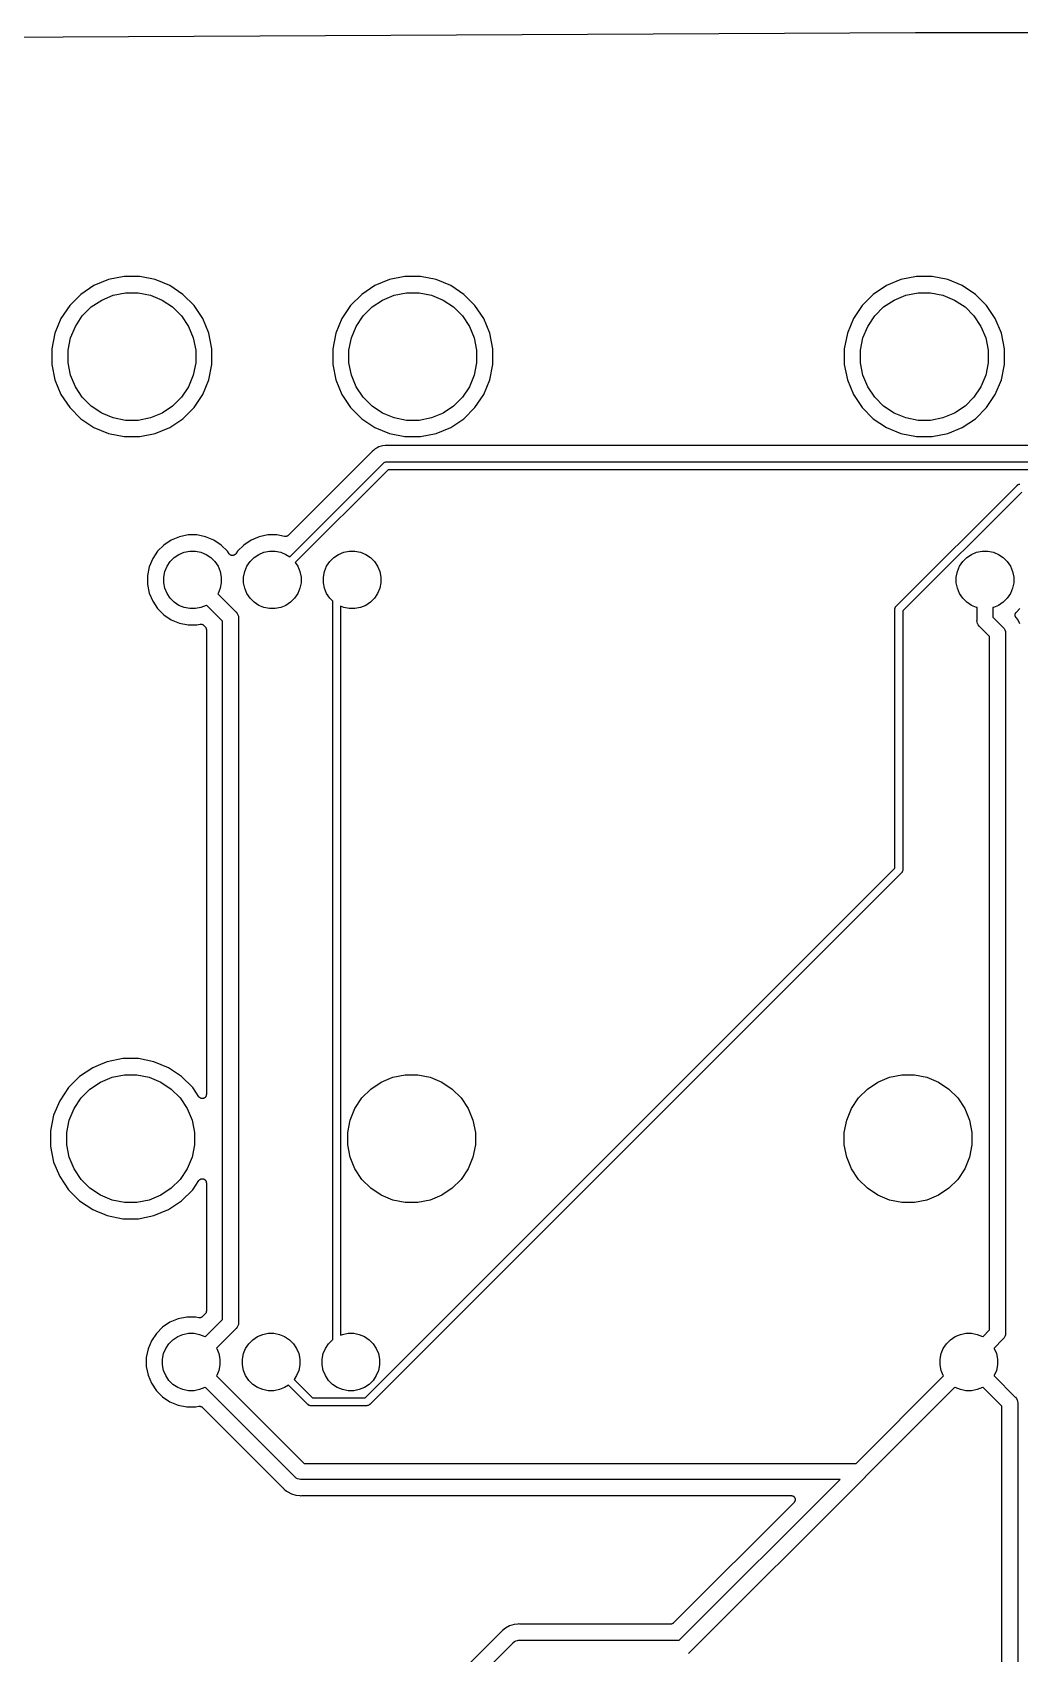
# Model space of a CAD drawing. Extents: x 77 to 229, y -160 to -63.
# Drawn here: x 103 to 133.9, y -113.7 to -62.9 of the extents above; entities that cross this region are included whole.
import ezdxf

# ---------------------------------------------------------------- set-up
doc = ezdxf.new("R2010")
doc.units = 0
doc.layers.add('BLACK', color=7, linetype='CONTINUOUS')

msp = doc.modelspace()

# ---------------------------------------------------------------- linework, layer by layer
at = {"layer": 'BLACK', "linetype": 'CONTINUOUS'}
for p, q in [((77.2154, -63.1184), (130.678, -62.8515)), ((130.678, -62.8515), (130.678, -62.8515)), ((130.678, -62.8515), (130.678, -62.8515)), ((130.678, -62.8515), (200.492, -62.8515)), ((105.398, -70.5984), (104.942, -70.7874)), ((105.883, -70.502), (105.398, -70.5984)), ((106.377, -70.502), (105.883, -70.502)), ((106.862, -70.5984), (106.377, -70.502)), ((107.318, -70.7874), (106.862, -70.5984)), ((114.198, -70.5984), (113.742, -70.7874)), ((114.683, -70.502), (114.198, -70.5984)), ((115.177, -70.502), (114.683, -70.502)), ((115.662, -70.5984), (115.177, -70.502)), ((116.118, -70.7874), (115.662, -70.5984)), ((130.226, -70.5984), (129.77, -70.7874)), ((130.711, -70.502), (130.226, -70.5984)), ((131.205, -70.502), (130.711, -70.502)), ((131.69, -70.5984), (131.205, -70.502)), ((132.146, -70.7874), (131.69, -70.5984)), ((104.531, -71.0619), (104.182, -71.4112)), ((104.942, -70.7874), (104.531, -71.0619)), ((105.183, -71.2376), (105.547, -71.0869)), ((105.547, -71.0869), (105.933, -71.01)), ((105.933, -71.01), (106.327, -71.01)), ((106.327, -71.01), (106.713, -71.0869)), ((106.713, -71.0869), (107.077, -71.2376)), ((107.729, -71.0619), (107.318, -70.7874)), ((108.078, -71.4112), (107.729, -71.0619)), ((113.331, -71.0619), (112.982, -71.4112)), ((113.742, -70.7874), (113.331, -71.0619)), ((113.983, -71.2376), (114.347, -71.0869)), ((114.347, -71.0869), (114.733, -71.01)), ((114.733, -71.01), (115.127, -71.01)), ((115.127, -71.01), (115.513, -71.0869)), ((115.513, -71.0869), (115.877, -71.2376)), ((116.529, -71.0619), (116.118, -70.7874)), ((116.878, -71.4112), (116.529, -71.0619)), ((129.359, -71.0619), (129.01, -71.4112)), ((129.77, -70.7874), (129.359, -71.0619)), ((130.011, -71.2376), (130.375, -71.0869)), ((130.375, -71.0869), (130.761, -71.01)), ((130.761, -71.01), (131.155, -71.01)), ((131.155, -71.01), (131.541, -71.0869)), ((131.541, -71.0869), (131.905, -71.2376)), ((132.557, -71.0619), (132.146, -70.7874)), ((132.906, -71.4112), (132.557, -71.0619)), ((104.182, -71.4112), (103.907, -71.822)), ((104.576, -71.7351), (104.855, -71.4565)), ((104.855, -71.4565), (105.183, -71.2376)), ((107.077, -71.2376), (107.405, -71.4565)), ((107.405, -71.4565), (107.684, -71.7351)), ((108.353, -71.822), (108.078, -71.4112)), ((112.982, -71.4112), (112.707, -71.822)), ((113.376, -71.7351), (113.655, -71.4565)), ((113.655, -71.4565), (113.983, -71.2376)), ((115.877, -71.2376), (116.205, -71.4565)), ((116.205, -71.4565), (116.484, -71.7351)), ((117.153, -71.822), (116.878, -71.4112)), ((129.01, -71.4112), (128.735, -71.822)), ((129.404, -71.7351), (129.683, -71.4565)), ((129.683, -71.4565), (130.011, -71.2376)), ((131.905, -71.2376), (132.233, -71.4565)), ((132.233, -71.4565), (132.512, -71.7351)), ((133.181, -71.822), (132.906, -71.4112)), ((103.907, -71.822), (103.718, -72.2784)), ((104.207, -72.4266), (104.358, -72.0626)), ((104.358, -72.0626), (104.576, -71.7351)), ((107.684, -71.7351), (107.902, -72.0626)), ((107.902, -72.0626), (108.053, -72.4266)), ((108.542, -72.2784), (108.353, -71.822)), ((112.707, -71.822), (112.518, -72.2784)), ((113.007, -72.4266), (113.158, -72.0626)), ((113.158, -72.0626), (113.376, -71.7351)), ((116.484, -71.7351), (116.702, -72.0626)), ((116.702, -72.0626), (116.853, -72.4266)), ((117.342, -72.2784), (117.153, -71.822)), ((128.735, -71.822), (128.546, -72.2784)), ((129.035, -72.4266), (129.186, -72.0626)), ((129.186, -72.0626), (129.404, -71.7351)), ((132.512, -71.7351), (132.73, -72.0626)), ((132.73, -72.0626), (132.881, -72.4266)), ((133.37, -72.2784), (133.181, -71.822)), ((103.718, -72.2784), (103.622, -72.763)), ((104.13, -72.813), (104.207, -72.4266)), ((108.053, -72.4266), (108.13, -72.813)), ((108.638, -72.763), (108.542, -72.2784)), ((112.518, -72.2784), (112.422, -72.763)), ((112.93, -72.813), (113.007, -72.4266)), ((116.853, -72.4266), (116.93, -72.813)), ((117.438, -72.763), (117.342, -72.2784)), ((128.546, -72.2784), (128.45, -72.763)), ((128.958, -72.813), (129.035, -72.4266)), ((132.881, -72.4266), (132.958, -72.813)), ((133.466, -72.763), (133.37, -72.2784)), ((103.622, -72.763), (103.622, -73.257)), ((104.13, -73.207), (104.13, -72.813)), ((108.13, -72.813), (108.13, -73.207)), ((108.638, -73.257), (108.638, -72.763)), ((112.422, -72.763), (112.422, -73.257)), ((112.93, -73.207), (112.93, -72.813)), ((116.93, -72.813), (116.93, -73.207)), ((117.438, -73.257), (117.438, -72.763)), ((128.45, -72.763), (128.45, -73.257)), ((128.958, -73.207), (128.958, -72.813)), ((132.958, -72.813), (132.958, -73.207)), ((133.466, -73.257), (133.466, -72.763)), ((103.622, -73.257), (103.718, -73.7416)), ((104.207, -73.5934), (104.13, -73.207)), ((104.358, -73.9574), (104.207, -73.5934)), ((108.053, -73.5934), (107.902, -73.9574)), ((108.13, -73.207), (108.053, -73.5934)), ((108.542, -73.7416), (108.638, -73.257)), ((112.422, -73.257), (112.518, -73.7416)), ((113.007, -73.5934), (112.93, -73.207)), ((113.158, -73.9574), (113.007, -73.5934)), ((116.853, -73.5934), (116.702, -73.9574)), ((116.93, -73.207), (116.853, -73.5934)), ((117.342, -73.7416), (117.438, -73.257)), ((128.45, -73.257), (128.546, -73.7416)), ((129.035, -73.5934), (128.958, -73.207)), ((129.186, -73.9574), (129.035, -73.5934)), ((132.881, -73.5934), (132.73, -73.9574)), ((132.958, -73.207), (132.881, -73.5934)), ((133.37, -73.7416), (133.466, -73.257)), ((103.718, -73.7416), (103.907, -74.198)), ((104.576, -74.2849), (104.358, -73.9574)), ((107.902, -73.9574), (107.684, -74.2849)), ((108.353, -74.198), (108.542, -73.7416)), ((112.518, -73.7416), (112.707, -74.198)), ((113.376, -74.2849), (113.158, -73.9574)), ((116.702, -73.9574), (116.484, -74.2849)), ((117.153, -74.198), (117.342, -73.7416)), ((128.546, -73.7416), (128.735, -74.198)), ((129.404, -74.2849), (129.186, -73.9574)), ((132.73, -73.9574), (132.512, -74.2849)), ((133.181, -74.198), (133.37, -73.7416)), ((103.907, -74.198), (104.182, -74.6088)), ((104.182, -74.6088), (104.531, -74.9581)), ((104.855, -74.5635), (104.576, -74.2849)), ((105.183, -74.7824), (104.855, -74.5635)), ((107.405, -74.5635), (107.077, -74.7824)), ((107.684, -74.2849), (107.405, -74.5635)), ((107.729, -74.9581), (108.078, -74.6088)), ((108.078, -74.6088), (108.353, -74.198)), ((112.707, -74.198), (112.982, -74.6088)), ((112.982, -74.6088), (113.331, -74.9581)), ((113.655, -74.5635), (113.376, -74.2849)), ((113.983, -74.7824), (113.655, -74.5635)), ((116.205, -74.5635), (115.877, -74.7824)), ((116.484, -74.2849), (116.205, -74.5635)), ((116.529, -74.9581), (116.878, -74.6088)), ((116.878, -74.6088), (117.153, -74.198)), ((128.735, -74.198), (129.01, -74.6088)), ((129.01, -74.6088), (129.359, -74.9581)), ((129.683, -74.5635), (129.404, -74.2849)), ((130.011, -74.7824), (129.683, -74.5635)), ((132.233, -74.5635), (131.905, -74.7824)), ((132.512, -74.2849), (132.233, -74.5635)), ((132.557, -74.9581), (132.906, -74.6088)), ((132.906, -74.6088), (133.181, -74.198)), ((104.531, -74.9581), (104.942, -75.2326)), ((105.547, -74.9331), (105.183, -74.7824)), ((105.933, -75.01), (105.547, -74.9331)), ((106.327, -75.01), (105.933, -75.01)), ((106.713, -74.9331), (106.327, -75.01)), ((107.077, -74.7824), (106.713, -74.9331)), ((107.318, -75.2326), (107.729, -74.9581)), ((113.331, -74.9581), (113.742, -75.2326)), ((114.347, -74.9331), (113.983, -74.7824)), ((114.733, -75.01), (114.347, -74.9331)), ((115.127, -75.01), (114.733, -75.01)), ((115.513, -74.9331), (115.127, -75.01)), ((115.877, -74.7824), (115.513, -74.9331)), ((116.118, -75.2326), (116.529, -74.9581)), ((129.359, -74.9581), (129.77, -75.2326)), ((130.375, -74.9331), (130.011, -74.7824)), ((130.761, -75.01), (130.375, -74.9331)), ((131.155, -75.01), (130.761, -75.01)), ((131.541, -74.9331), (131.155, -75.01)), ((131.905, -74.7824), (131.541, -74.9331)), ((132.146, -75.2326), (132.557, -74.9581)), ((104.942, -75.2326), (105.398, -75.4216)), ((105.398, -75.4216), (105.883, -75.518)), ((105.883, -75.518), (106.377, -75.518)), ((106.377, -75.518), (106.862, -75.4216)), ((106.862, -75.4216), (107.318, -75.2326)), ((113.742, -75.2326), (114.198, -75.4216)), ((114.198, -75.4216), (114.683, -75.518)), ((114.683, -75.518), (115.177, -75.518)), ((115.177, -75.518), (115.662, -75.4216)), ((115.662, -75.4216), (116.118, -75.2326)), ((129.77, -75.2326), (130.226, -75.4216)), ((130.226, -75.4216), (130.711, -75.518)), ((130.711, -75.518), (131.205, -75.518)), ((131.205, -75.518), (131.69, -75.4216)), ((131.69, -75.4216), (132.146, -75.2326)), ((113.634, -76.0105), (111.029, -78.6161)), ((113.637, -76.0064), (113.634, -76.0105)), ((113.641, -76.0026), (113.637, -76.0064)), ((113.642, -76.0013), (113.641, -76.0026)), ((113.658, -75.9819), (113.642, -76.0013)), ((113.709, -75.9405), (113.658, -75.9819)), ((113.755, -75.9028), (113.709, -75.9405)), ((113.709, -75.9405), (113.709, -75.9405)), ((113.815, -75.8706), (113.755, -75.9028)), ((113.865, -75.8441), (113.815, -75.8706)), ((113.815, -75.8706), (113.815, -75.8706)), ((113.937, -75.8221), (113.865, -75.8441)), ((113.984, -75.8079), (113.937, -75.822)), ((113.937, -75.822), (113.937, -75.8221)), ((114.066, -75.7998), (113.984, -75.8079)), ((114.108, -75.7956), (114.066, -75.7998)), ((114.066, -75.7998), (114.066, -75.7998)), ((114.133, -75.7981), (114.108, -75.7956)), ((114.138, -75.7981), (114.133, -75.7981)), ((114.144, -75.7987), (114.138, -75.7981)), ((114.145, -75.7987), (114.144, -75.7987)), ((145.992, -75.7987), (114.145, -75.7987)), ((111.073, -79.2903), (114.015, -76.3476)), ((114.16, -76.5567), (111.25, -79.4671)), ((114.015, -76.3476), (114.019, -76.3429)), ((114.019, -76.3429), (114.024, -76.339)), ((114.024, -76.339), (114.038, -76.3273)), ((114.024, -76.339), (114.024, -76.339)), ((114.038, -76.3273), (114.05, -76.321)), ((114.038, -76.3273), (114.038, -76.3273)), ((114.038, -76.3273), (114.038, -76.3273)), ((114.05, -76.321), (114.06, -76.3157)), ((114.06, -76.3157), (114.083, -76.3085)), ((114.06, -76.3157), (114.06, -76.3157)), ((114.06, -76.3157), (114.06, -76.3157)), ((114.083, -76.3085), (114.102, -76.3067)), ((114.102, -76.3067), (114.108, -76.3061)), ((114.102, -76.3067), (114.102, -76.3067)), ((114.108, -76.3061), (114.114, -76.3067)), ((114.114, -76.3067), (146.255, -76.3067)), ((146.239, -76.5567), (114.16, -76.5567)), ((130.074, -80.8375), (133.864, -77.0465)), ((133.864, -77.0465), (133.868, -77.0417)), ((133.868, -77.0417), (133.878, -77.0336)), ((133.878, -77.0336), (133.887, -77.0261)), ((133.887, -77.0261), (133.899, -77.0196)), ((133.887, -77.0261), (133.887, -77.0261)), ((133.887, -77.0261), (133.887, -77.0261)), ((133.899, -77.0196), (133.909, -77.0145)), ((133.909, -77.0145), (133.926, -77.0093)), ((133.909, -77.0145), (133.909, -77.0145)), ((133.909, -77.0145), (133.909, -77.0145)), ((133.926, -77.0093), (133.932, -77.0073)), ((133.932, -77.0073), (133.951, -77.0055)), ((133.932, -77.0073), (133.932, -77.0073)), ((133.932, -77.0073), (133.932, -77.0073)), ((134.009, -77.2555), (130.283, -80.982)), ((107.619, -78.6561), (107.363, -78.7622)), ((107.891, -78.602), (107.619, -78.6561)), ((108.169, -78.602), (107.891, -78.602)), ((108.441, -78.6561), (108.169, -78.602)), ((108.697, -78.7622), (108.441, -78.6561)), ((110.119, -78.6561), (109.863, -78.7622)), ((110.391, -78.602), (110.119, -78.6561)), ((110.669, -78.602), (110.391, -78.602)), ((110.914, -78.6508), (110.669, -78.602)), ((110.926, -78.652), (110.914, -78.6508)), ((110.938, -78.6532), (110.926, -78.652)), ((110.939, -78.6533), (110.938, -78.6532)), ((110.938, -78.6532), (110.938, -78.6532)), ((110.95, -78.6521), (110.939, -78.6533)), ((110.962, -78.6511), (110.95, -78.6521)), ((110.963, -78.6509), (110.962, -78.6511)), ((110.975, -78.6475), (110.963, -78.6509)), ((110.963, -78.6509), (110.963, -78.6509)), ((110.986, -78.6442), (110.975, -78.6475)), ((110.987, -78.6439), (110.986, -78.6442)), ((110.998, -78.6382), (110.987, -78.6437)), ((110.987, -78.6437), (110.987, -78.6439)), ((111.008, -78.6328), (110.998, -78.6382)), ((111.009, -78.6324), (111.008, -78.6328)), ((111.018, -78.6247), (111.009, -78.6321)), ((111.009, -78.6321), (111.009, -78.6324)), ((111.027, -78.6173), (111.018, -78.6247)), ((111.028, -78.6165), (111.027, -78.6173)), ((111.029, -78.6161), (111.028, -78.6164)), ((111.028, -78.6164), (111.028, -78.6164)), ((111.028, -78.6164), (111.028, -78.6165)), ((106.936, -79.1125), (106.782, -79.3431)), ((107.132, -78.9163), (106.936, -79.1125)), ((107.363, -78.7622), (107.132, -78.9163)), ((107.456, -79.3109), (107.604, -79.2124)), ((107.604, -79.2124), (107.767, -79.1446)), ((107.767, -79.1446), (107.941, -79.11)), ((107.941, -79.11), (108.119, -79.11)), ((108.119, -79.11), (108.293, -79.1446)), ((108.293, -79.1446), (108.456, -79.2124)), ((108.456, -79.2124), (108.604, -79.3109)), ((108.928, -78.9163), (108.697, -78.7622)), ((109.124, -79.1125), (108.928, -78.9163)), ((109.174, -79.1884), (109.124, -79.1125)), ((109.182, -79.1977), (109.174, -79.1884)), ((109.19, -79.2071), (109.182, -79.1977)), ((109.19, -79.2073), (109.19, -79.2071)), ((109.19, -79.2076), (109.19, -79.2073)), ((109.199, -79.2152), (109.19, -79.2076)), ((109.209, -79.2229), (109.199, -79.2152)), ((109.209, -79.2231), (109.209, -79.2229)), ((109.209, -79.2233), (109.209, -79.2231)), ((109.22, -79.229), (109.209, -79.2233)), ((109.23, -79.2348), (109.22, -79.229)), ((109.231, -79.2349), (109.23, -79.2348)), ((109.231, -79.235), (109.231, -79.2349)), ((109.243, -79.2386), (109.231, -79.235)), ((109.254, -79.2422), (109.243, -79.2386)), ((109.255, -79.2423), (109.254, -79.2422)), ((109.254, -79.2422), (109.254, -79.2422)), ((109.267, -79.2435), (109.255, -79.2423)), ((109.279, -79.2448), (109.267, -79.2435)), ((109.291, -79.2437), (109.279, -79.2448)), ((109.279, -79.2448), (109.279, -79.2448)), ((109.279, -79.2448), (109.279, -79.2448)), ((109.303, -79.2426), (109.291, -79.2437)), ((109.304, -79.2425), (109.303, -79.2426)), ((109.316, -79.2391), (109.304, -79.2425)), ((109.304, -79.2425), (109.304, -79.2425)), ((109.327, -79.2357), (109.316, -79.2391)), ((109.328, -79.2356), (109.327, -79.2357)), ((109.338, -79.2299), (109.328, -79.2355)), ((109.328, -79.2355), (109.328, -79.2356)), ((109.349, -79.2243), (109.338, -79.2299)), ((109.35, -79.2241), (109.349, -79.2243)), ((109.359, -79.2165), (109.35, -79.2239)), ((109.35, -79.2239), (109.35, -79.2241)), ((109.369, -79.2088), (109.359, -79.2165)), ((109.377, -79.1993), (109.369, -79.2083)), ((109.369, -79.2083), (109.369, -79.2085)), ((109.369, -79.2085), (109.369, -79.2088)), ((109.385, -79.1899), (109.377, -79.1993)), ((109.386, -79.1884), (109.385, -79.1893)), ((109.385, -79.1893), (109.385, -79.1893)), ((109.385, -79.1893), (109.385, -79.1893)), ((109.385, -79.1893), (109.385, -79.1899)), ((109.436, -79.1125), (109.386, -79.1884)), ((109.632, -78.9163), (109.436, -79.1125)), ((109.863, -78.7622), (109.632, -78.9163)), ((109.956, -79.3109), (110.104, -79.2124)), ((110.104, -79.2124), (110.267, -79.1446)), ((110.267, -79.1446), (110.441, -79.11)), ((110.441, -79.11), (110.619, -79.11)), ((110.619, -79.11), (110.793, -79.1446)), ((110.793, -79.1446), (110.956, -79.2124)), ((110.956, -79.2124), (111.073, -79.2903)), ((112.456, -79.3109), (112.604, -79.2124)), ((112.604, -79.2124), (112.767, -79.1446)), ((112.767, -79.1446), (112.941, -79.11)), ((112.941, -79.11), (113.119, -79.11)), ((113.119, -79.11), (113.293, -79.1446)), ((113.293, -79.1446), (113.456, -79.2124)), ((113.456, -79.2124), (113.604, -79.3109)), ((132.284, -79.3109), (132.432, -79.2124)), ((132.432, -79.2124), (132.595, -79.1446)), ((132.595, -79.1446), (132.769, -79.11)), ((132.769, -79.11), (132.947, -79.11)), ((132.947, -79.11), (133.121, -79.1446)), ((133.121, -79.1446), (133.284, -79.2124)), ((133.284, -79.2124), (133.432, -79.3109)), ((106.676, -79.5993), (106.622, -79.8713)), ((106.782, -79.3431), (106.676, -79.5993)), ((107.13, -79.9214), (107.165, -79.7475)), ((107.165, -79.7475), (107.232, -79.5837)), ((107.232, -79.5837), (107.331, -79.4363)), ((107.331, -79.4363), (107.456, -79.3109)), ((108.604, -79.3109), (108.729, -79.4363)), ((108.729, -79.4363), (108.828, -79.5837)), ((108.828, -79.5837), (108.895, -79.7475)), ((108.895, -79.7475), (108.93, -79.9214)), ((109.63, -79.9214), (109.665, -79.7475)), ((109.665, -79.7475), (109.732, -79.5837)), ((109.732, -79.5837), (109.831, -79.4363)), ((109.831, -79.4363), (109.956, -79.3109)), ((111.25, -79.4671), (111.328, -79.5837)), ((111.328, -79.5837), (111.395, -79.7475)), ((111.395, -79.7475), (111.43, -79.9214)), ((112.13, -79.9214), (112.165, -79.7475)), ((112.165, -79.7475), (112.232, -79.5837)), ((112.232, -79.5837), (112.331, -79.4363)), ((112.331, -79.4363), (112.456, -79.3109)), ((113.604, -79.3109), (113.729, -79.4363)), ((113.729, -79.4363), (113.828, -79.5837)), ((113.828, -79.5837), (113.895, -79.7475)), ((113.895, -79.7475), (113.93, -79.9214)), ((131.958, -79.9214), (131.993, -79.7475)), ((131.993, -79.7475), (132.06, -79.5837)), ((132.06, -79.5837), (132.159, -79.4363)), ((132.159, -79.4363), (132.284, -79.3109)), ((133.432, -79.3109), (133.557, -79.4363)), ((133.557, -79.4363), (133.656, -79.5837)), ((133.656, -79.5837), (133.723, -79.7475)), ((133.723, -79.7475), (133.758, -79.9214)), ((106.622, -79.8713), (106.622, -80.1487)), ((106.622, -80.1487), (106.676, -80.4207)), ((107.13, -80.0986), (107.13, -79.9214)), ((107.165, -80.2725), (107.13, -80.0986)), ((107.232, -80.4363), (107.165, -80.2725)), ((108.895, -80.2725), (108.828, -80.4363)), ((108.93, -80.0986), (108.895, -80.2725)), ((108.93, -79.9214), (108.93, -80.0986)), ((109.63, -80.0986), (109.63, -79.9214)), ((109.665, -80.2725), (109.63, -80.0986)), ((109.732, -80.4363), (109.665, -80.2725)), ((111.395, -80.2725), (111.328, -80.4363)), ((111.43, -80.0986), (111.395, -80.2725)), ((111.43, -79.9214), (111.43, -80.0986)), ((112.13, -80.0986), (112.13, -79.9214)), ((112.165, -80.2725), (112.13, -80.0986)), ((112.232, -80.4363), (112.165, -80.2725)), ((113.895, -80.2725), (113.828, -80.4363)), ((113.93, -80.0986), (113.895, -80.2725)), ((113.93, -79.9214), (113.93, -80.0986)), ((131.958, -80.0986), (131.958, -79.9214)), ((131.993, -80.2725), (131.958, -80.0986)), ((132.06, -80.4363), (131.993, -80.2725)), ((133.723, -80.2725), (133.656, -80.4363)), ((133.758, -80.0986), (133.723, -80.2725)), ((133.758, -79.9214), (133.758, -80.0986)), ((106.676, -80.4207), (106.782, -80.6769)), ((106.782, -80.6769), (106.936, -80.9075)), ((107.331, -80.5837), (107.232, -80.4363)), ((107.456, -80.7091), (107.331, -80.5837)), ((107.604, -80.8076), (107.456, -80.7091)), ((108.828, -80.4363), (108.82, -80.4469)), ((108.82, -80.4469), (109.388, -81.0145)), ((109.831, -80.5837), (109.732, -80.4363)), ((109.956, -80.7091), (109.831, -80.5837)), ((110.104, -80.8076), (109.956, -80.7091)), ((111.104, -80.7091), (110.956, -80.8076)), ((111.229, -80.5837), (111.104, -80.7091)), ((111.328, -80.4363), (111.229, -80.5837)), ((112.331, -80.5837), (112.232, -80.4363)), ((112.42, -80.6728), (112.331, -80.5837)), ((112.42, -103.819), (112.42, -80.6728)), ((113.604, -80.7091), (113.456, -80.8076)), ((113.729, -80.5837), (113.604, -80.7091)), ((113.828, -80.4363), (113.729, -80.5837)), ((132.159, -80.5837), (132.06, -80.4363)), ((132.284, -80.7091), (132.159, -80.5837)), ((132.432, -80.8076), (132.284, -80.7091)), ((133.432, -80.7091), (133.284, -80.8076)), ((133.557, -80.5837), (133.432, -80.7091)), ((133.656, -80.4363), (133.557, -80.5837)), ((106.936, -80.9075), (107.132, -81.1037)), ((107.132, -81.1037), (107.363, -81.2578)), ((107.363, -81.2578), (107.619, -81.3639)), ((107.767, -80.8754), (107.604, -80.8076)), ((107.941, -80.91), (107.767, -80.8754)), ((108.119, -80.91), (107.941, -80.91)), ((108.293, -80.8754), (108.119, -80.91)), ((108.456, -80.8076), (108.293, -80.8754)), ((108.467, -80.8005), (108.456, -80.8076)), ((108.97, -81.3036), (108.467, -80.8005)), ((109.388, -81.0145), (109.398, -81.0224)), ((109.398, -81.0224), (109.429, -81.0604)), ((109.429, -81.0604), (109.45, -81.0993)), ((109.45, -81.0993), (109.452, -81.1039)), ((109.452, -81.1039), (109.466, -81.151)), ((109.466, -81.151), (109.471, -81.2)), ((109.471, -81.2), (109.47, -81.2123)), ((109.47, -81.2123), (109.47, -103.279)), ((110.267, -80.8754), (110.104, -80.8076)), ((110.441, -80.91), (110.267, -80.8754)), ((110.619, -80.91), (110.441, -80.91)), ((110.793, -80.8754), (110.619, -80.91)), ((110.956, -80.8076), (110.793, -80.8754)), ((112.767, -80.8754), (112.67, -80.835)), ((112.67, -80.835), (112.67, -103.679)), ((112.941, -80.91), (112.767, -80.8754)), ((113.119, -80.91), (112.941, -80.91)), ((113.293, -80.8754), (113.119, -80.91)), ((113.456, -80.8076), (113.293, -80.8754)), ((130.032, -80.9302), (130.033, -80.9241)), ((130.033, -80.9363), (130.032, -80.9302)), ((130.033, -80.9241), (130.034, -80.9127)), ((130.033, -80.9241), (130.033, -80.9241)), ((130.033, -89.0426), (130.033, -80.9363)), ((130.034, -80.9127), (130.035, -80.9057)), ((130.035, -80.9057), (130.039, -80.8918)), ((130.035, -80.9057), (130.035, -80.9057)), ((130.035, -80.9057), (130.035, -80.9057)), ((130.039, -80.8918), (130.042, -80.8821)), ((130.042, -80.8821), (130.047, -80.8721)), ((130.042, -80.8821), (130.042, -80.8821)), ((130.042, -80.8821), (130.042, -80.8821)), ((130.047, -80.8721), (130.054, -80.8604)), ((130.054, -80.8604), (130.059, -80.8541)), ((130.054, -80.8604), (130.054, -80.8604)), ((130.054, -80.8604), (130.054, -80.8604)), ((130.059, -80.8541), (130.065, -80.8462)), ((130.065, -80.8461), (130.069, -80.8414)), ((130.065, -80.8462), (130.065, -80.8461)), ((130.069, -80.8414), (130.074, -80.8375)), ((130.283, -80.982), (130.283, -89.0883)), ((132.595, -80.8754), (132.432, -80.8076)), ((132.608, -80.8779), (132.595, -80.8754)), ((132.607, -81.2828), (132.608, -81.2705)), ((132.612, -81.3318), (132.607, -81.2828)), ((132.608, -81.2705), (132.608, -80.8779)), ((133.121, -80.8754), (133.108, -80.8779)), ((133.108, -80.8779), (133.108, -81.1792)), ((133.108, -81.1792), (133.418, -81.4893)), ((133.284, -80.8076), (133.121, -80.8754)), ((133.803, -81.1082), (133.804, -81.1015)), ((133.804, -81.1139), (133.803, -81.1082)), ((133.804, -81.0948), (133.805, -81.0892)), ((133.804, -81.1015), (133.804, -81.0948)), ((133.804, -81.1196), (133.804, -81.1139)), ((133.805, -81.1262), (133.804, -81.1196)), ((133.805, -81.0892), (133.806, -81.0835)), ((133.806, -81.1328), (133.805, -81.1262)), ((133.806, -81.0835), (133.808, -81.0771)), ((133.807, -81.1383), (133.806, -81.1328)), ((133.808, -81.144), (133.807, -81.1383)), ((133.808, -81.0771), (133.809, -81.0706)), ((133.811, -81.1502), (133.808, -81.144)), ((133.809, -81.0706), (133.811, -81.0653)), ((133.811, -81.0653), (133.813, -81.0598)), ((133.813, -81.1566), (133.811, -81.1502)), ((133.813, -81.0598), (133.816, -81.0539)), ((133.815, -81.1617), (133.813, -81.1566)), ((133.817, -81.167), (133.815, -81.1617)), ((133.816, -81.0539), (133.819, -81.0478)), ((133.821, -81.1726), (133.817, -81.167)), ((133.819, -81.0478), (133.822, -81.043)), ((133.824, -81.1785), (133.821, -81.1726)), ((133.822, -81.043), (133.825, -81.038)), ((133.828, -81.183), (133.824, -81.1785)), ((133.825, -81.038), (133.829, -81.0328)), ((133.831, -81.1878), (133.828, -81.183)), ((133.829, -81.0328), (133.833, -81.0273)), ((133.832, -81.1892), (133.831, -81.1878)), ((133.883, -81.2516), (133.832, -81.1892)), ((133.833, -81.0273), (133.837, -81.0232)), ((133.837, -81.0232), (133.84, -81.0188)), ((133.84, -81.0188), (133.952, -80.9075)), ((133.954, -81.3833), (133.883, -81.2516)), ((107.619, -81.3639), (107.891, -81.418)), ((107.891, -81.418), (108.169, -81.418)), ((108.169, -81.418), (108.267, -81.3985)), ((108.267, -81.3984), (108.268, -81.3982)), ((108.267, -81.3985), (108.267, -81.3984)), ((108.267, -81.3984), (108.267, -81.3984)), ((108.267, -81.3984), (108.267, -81.3984)), ((108.268, -81.3982), (108.28, -81.3972)), ((108.28, -81.3972), (108.292, -81.3961)), ((108.292, -81.3961), (108.293, -81.3961)), ((108.293, -81.3961), (108.293, -81.3961)), ((108.293, -81.3961), (108.305, -81.3974)), ((108.305, -81.3974), (108.317, -81.3986)), ((108.317, -81.3986), (108.317, -81.3987)), ((108.317, -81.3987), (108.318, -81.3988)), ((108.318, -81.3988), (108.329, -81.4024)), ((108.329, -81.4024), (108.34, -81.4058)), ((108.34, -81.4058), (108.341, -81.4061)), ((108.341, -81.4061), (108.341, -81.4063)), ((108.341, -81.4063), (108.352, -81.412)), ((108.352, -81.412), (108.362, -81.4175)), ((108.362, -81.4175), (108.363, -81.4179)), ((108.363, -81.4179), (108.363, -81.4182)), ((108.363, -81.4182), (108.372, -81.4258)), ((108.372, -81.4258), (108.381, -81.4333)), ((108.381, -81.4333), (108.425, -81.4768)), ((108.425, -81.4768), (108.425, -81.4771)), ((108.425, -81.4771), (108.425, -81.4771)), ((108.425, -81.4771), (108.425, -81.4771)), ((108.425, -81.4771), (108.426, -81.478)), ((108.426, -81.478), (108.433, -81.4872)), ((108.433, -81.4872), (108.441, -81.4963)), ((108.441, -81.4963), (108.441, -81.4969)), ((108.441, -81.4969), (108.442, -81.4974)), ((108.442, -81.4974), (108.447, -81.5079)), ((108.447, -81.5079), (108.452, -81.5182)), ((108.452, -81.5182), (108.453, -81.5188)), ((108.453, -81.5188), (108.453, -81.5194)), ((108.453, -81.5194), (108.456, -81.5307)), ((108.456, -81.5307), (108.46, -81.5419)), ((108.46, -81.5419), (108.46, -81.5426)), ((108.46, -81.5426), (108.46, -81.5432)), ((108.46, -81.5432), (108.461, -81.5549)), ((108.461, -81.5549), (108.462, -81.5666)), ((108.462, -81.5666), (108.462, -96.138)), ((108.97, -103.187), (108.97, -81.3036)), ((132.626, -81.3789), (132.612, -81.3318)), ((132.648, -81.4194), (132.626, -81.3789)), ((132.649, -81.4224), (132.648, -81.4194)), ((132.68, -81.4604), (132.649, -81.4224)), ((132.69, -81.4683), (132.68, -81.4604)), ((133, -81.7784), (132.69, -81.4683)), ((133, -103.517), (133, -81.7784)), ((133.418, -81.4893), (133.428, -81.4972)), ((133.428, -81.4972), (133.459, -81.5352)), ((133.459, -81.5352), (133.479, -81.5728)), ((133.479, -81.5728), (133.482, -81.5787)), ((133.482, -81.5787), (133.496, -81.6258)), ((133.496, -81.6258), (133.501, -81.6748)), ((133.501, -81.6748), (133.5, -81.6871)), ((133.5, -81.6871), (133.5, -103.609)), ((113.436, -105.639), (130.033, -89.0426)), ((130.242, -89.1871), (113.581, -105.848)), ((130.247, -89.1832), (130.242, -89.1871)), ((130.251, -89.1785), (130.247, -89.1832)), ((130.262, -89.1642), (130.251, -89.1785)), ((130.251, -89.1785), (130.251, -89.1785)), ((130.266, -89.1572), (130.262, -89.1642)), ((130.274, -89.1425), (130.266, -89.1572)), ((130.281, -89.1189), (130.274, -89.1425)), ((130.283, -89.1005), (130.281, -89.1189)), ((130.283, -89.0883), (130.284, -89.0944)), ((130.284, -89.0944), (130.283, -89.1005)), ((130.283, -89.1005), (130.283, -89.1005)), ((104.902, -95.2984), (104.491, -95.5729)), ((105.078, -95.2257), (104.902, -95.2984)), ((105.223, -95.1653), (105.078, -95.2257)), ((105.078, -95.2257), (105.078, -95.2257)), ((105.358, -95.1094), (105.223, -95.1653)), ((105.843, -95.013), (105.358, -95.1094)), ((106.337, -95.013), (105.843, -95.013)), ((106.822, -95.1094), (106.337, -95.013)), ((107.278, -95.2984), (106.822, -95.1094)), ((107.689, -95.5729), (107.278, -95.2984)), ((104.142, -95.9222), (103.867, -96.333)), ((104.491, -95.5729), (104.142, -95.9222)), ((104.536, -96.2461), (104.815, -95.9675)), ((104.815, -95.9675), (105.143, -95.7486)), ((105.143, -95.7486), (105.507, -95.5979)), ((105.507, -95.5979), (105.893, -95.521)), ((105.893, -95.521), (106.287, -95.521)), ((106.287, -95.521), (106.673, -95.5979)), ((106.673, -95.5979), (107.037, -95.7486)), ((107.037, -95.7486), (107.365, -95.9675)), ((107.365, -95.9675), (107.644, -96.2461)), ((108.038, -95.9222), (107.689, -95.5729)), ((108.229, -96.2086), (108.038, -95.9222)), ((113.336, -96.2461), (113.615, -95.9675)), ((113.615, -95.9675), (113.943, -95.7486)), ((113.943, -95.7486), (114.307, -95.5979)), ((114.307, -95.5979), (114.693, -95.521)), ((114.693, -95.521), (115.087, -95.521)), ((115.087, -95.521), (115.473, -95.5979)), ((115.473, -95.5979), (115.837, -95.7486)), ((115.837, -95.7486), (116.165, -95.9675)), ((116.165, -95.9675), (116.444, -96.2461)), ((128.896, -96.2461), (129.175, -95.9675)), ((129.175, -95.9675), (129.503, -95.7486)), ((129.503, -95.7486), (129.867, -95.5979)), ((129.867, -95.5979), (130.253, -95.521)), ((130.253, -95.521), (130.647, -95.521)), ((130.647, -95.521), (131.033, -95.5979)), ((131.033, -95.5979), (131.397, -95.7486)), ((131.397, -95.7486), (131.725, -95.9675)), ((131.725, -95.9675), (132.004, -96.2461)), ((103.867, -96.333), (103.678, -96.7894)), ((104.318, -96.5736), (104.536, -96.2461)), ((107.644, -96.2461), (107.862, -96.5736)), ((108.237, -96.218), (108.229, -96.2086)), ((108.245, -96.2275), (108.237, -96.218)), ((108.245, -96.2276), (108.245, -96.2275)), ((108.245, -96.2277), (108.245, -96.2276)), ((108.255, -96.2355), (108.245, -96.2277)), ((108.264, -96.2433), (108.255, -96.2355)), ((108.264, -96.2434), (108.264, -96.2433)), ((108.264, -96.2435), (108.264, -96.2434)), ((108.275, -96.2493), (108.264, -96.2435)), ((108.286, -96.2551), (108.275, -96.2493)), ((108.286, -96.2552), (108.286, -96.2551)), ((108.286, -96.2551), (108.286, -96.2551)), ((108.298, -96.2588), (108.286, -96.2552)), ((108.309, -96.2624), (108.298, -96.2588)), ((108.31, -96.2624), (108.309, -96.2624)), ((108.31, -96.2625), (108.31, -96.2624)), ((108.322, -96.2637), (108.31, -96.2625)), ((108.334, -96.265), (108.322, -96.2637)), ((108.347, -96.2638), (108.334, -96.265)), ((108.334, -96.265), (108.334, -96.265)), ((108.334, -96.265), (108.334, -96.265)), ((108.359, -96.2628), (108.347, -96.2638)), ((108.371, -96.2591), (108.359, -96.2627)), ((108.359, -96.2627), (108.359, -96.2627)), ((108.359, -96.2627), (108.359, -96.2628)), ((108.383, -96.2558), (108.371, -96.2591)), ((108.394, -96.2498), (108.383, -96.2556)), ((108.383, -96.2556), (108.383, -96.2557)), ((108.383, -96.2557), (108.383, -96.2558)), ((108.405, -96.2443), (108.394, -96.2498)), ((108.414, -96.2364), (108.405, -96.2441)), ((108.405, -96.2441), (108.405, -96.2442)), ((108.405, -96.2442), (108.405, -96.2443)), ((108.424, -96.2287), (108.414, -96.2364)), ((108.432, -96.2191), (108.424, -96.2285)), ((108.424, -96.2285), (108.424, -96.2286)), ((108.424, -96.2286), (108.424, -96.2287)), ((108.44, -96.2098), (108.432, -96.2191)), ((108.446, -96.1987), (108.44, -96.2095)), ((108.44, -96.2095), (108.44, -96.2096)), ((108.44, -96.2096), (108.44, -96.2098)), ((108.452, -96.188), (108.446, -96.1987)), ((108.456, -96.1759), (108.452, -96.1877)), ((108.452, -96.1877), (108.452, -96.1879)), ((108.452, -96.1879), (108.452, -96.188)), ((108.459, -96.1644), (108.456, -96.1759)), ((108.461, -96.1519), (108.459, -96.1641)), ((108.459, -96.1641), (108.459, -96.1642)), ((108.459, -96.1642), (108.459, -96.1644)), ((108.462, -96.1398), (108.461, -96.1519)), ((108.462, -96.138), (108.462, -96.1394)), ((108.462, -96.1394), (108.462, -96.1394)), ((108.462, -96.1394), (108.462, -96.1395)), ((108.462, -96.1395), (108.462, -96.1398)), ((113.118, -96.5736), (113.336, -96.2461)), ((116.444, -96.2461), (116.662, -96.5736)), ((128.678, -96.5736), (128.896, -96.2461)), ((132.004, -96.2461), (132.222, -96.5736)), ((103.678, -96.7894), (103.582, -97.274)), ((104.09, -97.324), (104.167, -96.9376)), ((104.167, -96.9376), (104.318, -96.5736)), ((107.862, -96.5736), (108.013, -96.9376)), ((108.013, -96.9376), (108.09, -97.324)), ((112.89, -97.324), (112.967, -96.9376)), ((112.967, -96.9376), (113.118, -96.5736)), ((116.662, -96.5736), (116.813, -96.9376)), ((116.813, -96.9376), (116.89, -97.324)), ((128.45, -97.324), (128.527, -96.9376)), ((128.527, -96.9376), (128.678, -96.5736)), ((132.222, -96.5736), (132.373, -96.9376)), ((132.373, -96.9376), (132.45, -97.324)), ((103.582, -97.274), (103.582, -97.768)), ((104.09, -97.718), (104.09, -97.324)), ((108.09, -97.324), (108.09, -97.718)), ((112.89, -97.718), (112.89, -97.324)), ((116.89, -97.324), (116.89, -97.718)), ((128.45, -97.718), (128.45, -97.324)), ((132.45, -97.324), (132.45, -97.718)), ((103.582, -97.768), (103.678, -98.2526)), ((104.167, -98.1044), (104.09, -97.718)), ((108.09, -97.718), (108.013, -98.1044)), ((112.967, -98.1044), (112.89, -97.718)), ((116.89, -97.718), (116.813, -98.1044)), ((128.527, -98.1044), (128.45, -97.718)), ((132.45, -97.718), (132.373, -98.1044)), ((103.678, -98.2526), (103.867, -98.709)), ((104.318, -98.4684), (104.167, -98.1044)), ((104.536, -98.7959), (104.318, -98.4684)), ((107.862, -98.4684), (107.644, -98.7959)), ((108.013, -98.1044), (107.862, -98.4684)), ((113.118, -98.4684), (112.967, -98.1044)), ((113.336, -98.7959), (113.118, -98.4684)), ((116.662, -98.4684), (116.444, -98.7959)), ((116.813, -98.1044), (116.662, -98.4684)), ((128.678, -98.4684), (128.527, -98.1044)), ((128.896, -98.7959), (128.678, -98.4684)), ((132.222, -98.4684), (132.004, -98.7959)), ((132.373, -98.1044), (132.222, -98.4684)), ((103.867, -98.709), (104.142, -99.1198)), ((104.815, -99.0745), (104.536, -98.7959)), ((107.644, -98.7959), (107.365, -99.0745)), ((108.038, -99.1198), (108.229, -98.8334)), ((108.229, -98.8334), (108.23, -98.8323)), ((108.23, -98.832), (108.238, -98.8226)), ((108.23, -98.8322), (108.23, -98.832)), ((108.23, -98.8323), (108.23, -98.8322)), ((108.23, -98.8322), (108.23, -98.8322)), ((108.238, -98.8226), (108.246, -98.8133)), ((108.246, -98.813), (108.256, -98.8054)), ((108.246, -98.8132), (108.246, -98.813)), ((108.246, -98.8133), (108.246, -98.8132)), ((108.256, -98.8054), (108.265, -98.7977)), ((108.265, -98.7977), (108.266, -98.7976)), ((108.266, -98.7975), (108.277, -98.7919)), ((108.266, -98.7976), (108.266, -98.7975)), ((108.277, -98.7919), (108.287, -98.7862)), ((108.287, -98.7862), (108.288, -98.7862)), ((108.288, -98.7861), (108.3, -98.7826)), ((108.288, -98.7862), (108.288, -98.7861)), ((108.3, -98.7826), (108.311, -98.7792)), ((108.311, -98.7792), (108.311, -98.7792)), ((108.311, -98.7792), (108.312, -98.7792)), ((108.312, -98.7792), (108.324, -98.7781)), ((108.324, -98.7781), (108.336, -98.777)), ((108.336, -98.777), (108.336, -98.777)), ((108.336, -98.777), (108.336, -98.777)), ((108.336, -98.777), (108.349, -98.7783)), ((108.349, -98.7783), (108.361, -98.7796)), ((108.361, -98.7796), (108.361, -98.7796)), ((108.361, -98.7796), (108.361, -98.7797)), ((108.361, -98.7797), (108.373, -98.7833)), ((108.373, -98.7833), (108.384, -98.7869)), ((108.384, -98.7869), (108.384, -98.787)), ((108.384, -98.787), (108.385, -98.787)), ((108.385, -98.787), (108.395, -98.793)), ((108.395, -98.793), (108.406, -98.7987)), ((108.406, -98.7987), (108.406, -98.7988)), ((108.406, -98.7988), (108.406, -98.7989)), ((108.406, -98.7989), (108.416, -98.807)), ((108.416, -98.807), (108.425, -98.8145)), ((108.425, -98.8145), (108.425, -98.8146)), ((108.425, -98.8146), (108.425, -98.8147)), ((108.425, -98.8147), (108.433, -98.8244)), ((108.433, -98.8244), (108.441, -98.8337)), ((108.441, -98.8337), (108.441, -98.8339)), ((108.441, -98.8339), (108.441, -98.834)), ((108.441, -98.834), (108.447, -98.845)), ((108.447, -98.845), (108.452, -98.8556)), ((108.452, -98.8556), (108.452, -98.8558)), ((108.452, -98.8558), (108.453, -98.8559)), ((108.453, -98.8559), (108.456, -98.8679)), ((108.456, -98.8679), (108.46, -98.8793)), ((108.46, -98.8793), (108.46, -98.8795)), ((108.46, -98.8795), (108.46, -98.8797)), ((108.46, -98.8797), (108.461, -98.8921)), ((108.461, -98.8921), (108.462, -98.904)), ((108.462, -98.904), (108.462, -102.924)), ((113.615, -99.0745), (113.336, -98.7959)), ((116.444, -98.7959), (116.165, -99.0745)), ((129.175, -99.0745), (128.896, -98.7959)), ((132.004, -98.7959), (131.725, -99.0745)), ((104.142, -99.1198), (104.491, -99.4691)), ((104.491, -99.4691), (104.902, -99.7436)), ((105.143, -99.2934), (104.815, -99.0745)), ((105.507, -99.4441), (105.143, -99.2934)), ((105.893, -99.521), (105.507, -99.4441)), ((106.287, -99.521), (105.893, -99.521)), ((106.673, -99.4441), (106.287, -99.521)), ((107.037, -99.2934), (106.673, -99.4441)), ((107.365, -99.0745), (107.037, -99.2934)), ((107.278, -99.7436), (107.689, -99.4691)), ((107.689, -99.4691), (108.038, -99.1198)), ((113.943, -99.2934), (113.615, -99.0745)), ((114.307, -99.4441), (113.943, -99.2934)), ((114.693, -99.521), (114.307, -99.4441)), ((115.087, -99.521), (114.693, -99.521)), ((115.473, -99.4441), (115.087, -99.521)), ((115.837, -99.2934), (115.473, -99.4441)), ((116.165, -99.0745), (115.837, -99.2934)), ((129.503, -99.2934), (129.175, -99.0745)), ((129.867, -99.4441), (129.503, -99.2934)), ((130.253, -99.521), (129.867, -99.4441)), ((130.647, -99.521), (130.253, -99.521)), ((131.033, -99.4441), (130.647, -99.521)), ((131.397, -99.2934), (131.033, -99.4441)), ((131.725, -99.0745), (131.397, -99.2934)), ((104.902, -99.7436), (105.078, -99.8163)), ((105.078, -99.8163), (105.078, -99.8163)), ((105.078, -99.8163), (105.209, -99.8707)), ((105.209, -99.8707), (105.358, -99.9326)), ((105.358, -99.9326), (105.843, -100.029)), ((105.843, -100.029), (106.337, -100.029)), ((106.337, -100.029), (106.822, -99.9326)), ((106.822, -99.9326), (107.278, -99.7436)), ((107.851, -103.113), (107.579, -103.167)), ((108.129, -103.113), (107.851, -103.113)), ((108.227, -103.132), (108.129, -103.113)), ((108.238, -103.134), (108.227, -103.132)), ((108.25, -103.135), (108.238, -103.134)), ((108.251, -103.135), (108.25, -103.135)), ((108.263, -103.134), (108.251, -103.135)), ((108.251, -103.135), (108.251, -103.135)), ((108.275, -103.133), (108.263, -103.134)), ((108.276, -103.133), (108.275, -103.133)), ((108.275, -103.133), (108.275, -103.133)), ((108.287, -103.129), (108.276, -103.133)), ((108.299, -103.126), (108.287, -103.129)), ((108.3, -103.125), (108.299, -103.126)), ((108.299, -103.126), (108.299, -103.126)), ((108.31, -103.12), (108.3, -103.125)), ((108.321, -103.114), (108.31, -103.12)), ((108.322, -103.114), (108.321, -103.114)), ((108.321, -103.114), (108.321, -103.114)), ((108.331, -103.106), (108.322, -103.114)), ((108.34, -103.099), (108.331, -103.106)), ((108.341, -103.098), (108.34, -103.099)), ((108.425, -103.014), (108.341, -103.098)), ((108.341, -103.098), (108.341, -103.098)), ((108.341, -103.098), (108.341, -103.098)), ((108.341, -103.098), (108.341, -103.098)), ((108.432, -103.005), (108.425, -103.014)), ((108.44, -102.996), (108.432, -103.005)), ((108.441, -102.995), (108.44, -102.996)), ((108.44, -102.996), (108.44, -102.996)), ((108.446, -102.985), (108.441, -102.995)), ((108.452, -102.974), (108.446, -102.985)), ((108.456, -102.962), (108.452, -102.973)), ((108.452, -102.973), (108.452, -102.974)), ((108.452, -102.974), (108.452, -102.974)), ((108.459, -102.951), (108.456, -102.962)), ((108.461, -102.938), (108.459, -102.95)), ((108.459, -102.95), (108.459, -102.95)), ((108.459, -102.95), (108.459, -102.951)), ((108.462, -102.926), (108.461, -102.938)), ((108.462, -102.924), (108.462, -102.925)), ((108.462, -102.925), (108.462, -102.925)), ((108.462, -102.925), (108.462, -102.925)), ((108.462, -102.925), (108.462, -102.926)), ((106.896, -103.623), (106.742, -103.854)), ((107.092, -103.427), (106.896, -103.623)), ((107.323, -103.273), (107.092, -103.427)), ((107.579, -103.167), (107.323, -103.273)), ((107.727, -103.656), (107.901, -103.621)), ((107.901, -103.621), (108.079, -103.621)), ((108.079, -103.621), (108.253, -103.656)), ((108.427, -103.731), (108.97, -103.187)), ((109.388, -103.476), (108.78, -104.084)), ((109.398, -103.469), (109.388, -103.476)), ((109.429, -103.431), (109.398, -103.469)), ((109.452, -103.387), (109.429, -103.431)), ((109.453, -103.384), (109.452, -103.387)), ((109.466, -103.34), (109.453, -103.384)), ((109.471, -103.291), (109.466, -103.34)), ((109.47, -103.279), (109.471, -103.291)), ((110.227, -103.656), (110.401, -103.621)), ((110.401, -103.621), (110.579, -103.621)), ((110.579, -103.621), (110.753, -103.656)), ((112.727, -103.656), (112.901, -103.621)), ((112.901, -103.621), (113.079, -103.621)), ((113.079, -103.621), (113.253, -103.656)), ((132.087, -103.656), (132.261, -103.621)), ((132.261, -103.621), (132.439, -103.621)), ((132.439, -103.621), (132.613, -103.656)), ((132.787, -103.731), (133, -103.517)), ((133.501, -103.621), (133.496, -103.67)), ((133.5, -103.609), (133.501, -103.621)), ((106.636, -104.11), (106.582, -104.382)), ((106.742, -103.854), (106.636, -104.11)), ((107.125, -104.258), (107.192, -104.095)), ((107.192, -104.095), (107.291, -103.947)), ((107.291, -103.947), (107.416, -103.822)), ((107.416, -103.822), (107.564, -103.723)), ((107.564, -103.723), (107.727, -103.656)), ((108.253, -103.656), (108.416, -103.723)), ((108.416, -103.723), (108.427, -103.731)), ((108.78, -104.084), (108.788, -104.095)), ((108.788, -104.095), (108.855, -104.258)), ((109.625, -104.258), (109.692, -104.095)), ((109.692, -104.095), (109.791, -103.947)), ((109.791, -103.947), (109.916, -103.822)), ((109.916, -103.822), (110.064, -103.723)), ((110.064, -103.723), (110.227, -103.656)), ((110.753, -103.656), (110.916, -103.723)), ((110.916, -103.723), (111.064, -103.822)), ((111.064, -103.822), (111.189, -103.947)), ((111.189, -103.947), (111.288, -104.095)), ((111.288, -104.095), (111.355, -104.258)), ((112.125, -104.258), (112.192, -104.095)), ((112.192, -104.095), (112.291, -103.947)), ((112.291, -103.947), (112.416, -103.822)), ((112.416, -103.822), (112.42, -103.819)), ((112.67, -103.679), (112.727, -103.656)), ((113.253, -103.656), (113.416, -103.723)), ((113.416, -103.723), (113.564, -103.822)), ((113.564, -103.822), (113.689, -103.947)), ((113.689, -103.947), (113.788, -104.095)), ((113.788, -104.095), (113.855, -104.258)), ((131.485, -104.258), (131.552, -104.095)), ((131.552, -104.095), (131.651, -103.947)), ((131.651, -103.947), (131.776, -103.822)), ((131.776, -103.822), (131.924, -103.723)), ((131.924, -103.723), (132.087, -103.656)), ((132.613, -103.656), (132.776, -103.723)), ((132.776, -103.723), (132.787, -103.731)), ((133.418, -103.806), (133.14, -104.084)), ((133.14, -104.084), (133.148, -104.095)), ((133.148, -104.095), (133.215, -104.258)), ((133.428, -103.799), (133.418, -103.806)), ((133.459, -103.761), (133.428, -103.799)), ((133.482, -103.717), (133.459, -103.761)), ((133.486, -103.703), (133.482, -103.717)), ((133.496, -103.67), (133.486, -103.703)), ((106.582, -104.382), (106.582, -104.66)), ((106.582, -104.66), (106.636, -104.932)), ((107.09, -104.432), (107.125, -104.258)), ((107.09, -104.61), (107.09, -104.432)), ((107.125, -104.784), (107.09, -104.61)), ((108.855, -104.258), (108.89, -104.432)), ((108.89, -104.61), (108.855, -104.784)), ((108.89, -104.432), (108.89, -104.61)), ((109.59, -104.432), (109.625, -104.258)), ((109.59, -104.61), (109.59, -104.432)), ((109.625, -104.784), (109.59, -104.61)), ((111.355, -104.258), (111.39, -104.432)), ((111.39, -104.61), (111.355, -104.784)), ((111.39, -104.432), (111.39, -104.61)), ((112.09, -104.432), (112.125, -104.258)), ((112.09, -104.61), (112.09, -104.432)), ((112.125, -104.784), (112.09, -104.61)), ((113.855, -104.258), (113.89, -104.432)), ((113.89, -104.61), (113.855, -104.784)), ((113.89, -104.432), (113.89, -104.61)), ((131.45, -104.432), (131.485, -104.258)), ((131.45, -104.61), (131.45, -104.432)), ((131.485, -104.784), (131.45, -104.61)), ((133.215, -104.258), (133.25, -104.432)), ((133.25, -104.61), (133.215, -104.784)), ((133.25, -104.432), (133.25, -104.61)), ((106.636, -104.932), (106.742, -105.188)), ((107.192, -104.947), (107.125, -104.784)), ((107.291, -105.095), (107.192, -104.947)), ((107.416, -105.22), (107.291, -105.095)), ((108.788, -104.947), (108.78, -104.958)), ((108.78, -104.958), (111.523, -107.7)), ((108.855, -104.784), (108.788, -104.947)), ((109.692, -104.947), (109.625, -104.784)), ((109.791, -105.095), (109.692, -104.947)), ((109.916, -105.22), (109.791, -105.095)), ((111.288, -104.947), (111.21, -105.064)), ((111.21, -105.064), (111.785, -105.639)), ((111.355, -104.784), (111.288, -104.947)), ((112.192, -104.947), (112.125, -104.784)), ((112.291, -105.095), (112.192, -104.947)), ((112.416, -105.22), (112.291, -105.095)), ((113.689, -105.095), (113.564, -105.22)), ((113.788, -104.947), (113.689, -105.095)), ((113.855, -104.784), (113.788, -104.947)), ((128.817, -107.7), (131.56, -104.958)), ((131.552, -104.947), (131.485, -104.784)), ((131.56, -104.958), (131.552, -104.947)), ((133.148, -104.947), (133.14, -104.958)), ((133.14, -104.958), (133.8, -105.618)), ((133.215, -104.784), (133.148, -104.947)), ((106.742, -105.188), (106.896, -105.419)), ((106.896, -105.419), (107.092, -105.615)), ((107.092, -105.615), (107.323, -105.769)), ((107.564, -105.319), (107.416, -105.22)), ((107.727, -105.386), (107.564, -105.319)), ((107.901, -105.421), (107.727, -105.386)), ((108.079, -105.421), (107.901, -105.421)), ((108.253, -105.386), (108.079, -105.421)), ((108.416, -105.319), (108.253, -105.386)), ((108.427, -105.311), (108.416, -105.319)), ((111.234, -108.118), (108.427, -105.311)), ((110.064, -105.319), (109.916, -105.22)), ((110.227, -105.386), (110.064, -105.319)), ((110.401, -105.421), (110.227, -105.386)), ((110.579, -105.421), (110.401, -105.421)), ((110.753, -105.386), (110.579, -105.421)), ((110.916, -105.319), (110.753, -105.386)), ((111.033, -105.241), (110.916, -105.319)), ((111.64, -105.848), (111.033, -105.241)), ((111.785, -105.639), (113.436, -105.639)), ((112.564, -105.319), (112.416, -105.22)), ((112.727, -105.386), (112.564, -105.319)), ((112.901, -105.421), (112.727, -105.386)), ((113.079, -105.421), (112.901, -105.421)), ((113.253, -105.386), (113.079, -105.421)), ((113.416, -105.319), (113.253, -105.386)), ((113.564, -105.22), (113.416, -105.319)), ((131.913, -105.311), (129.106, -108.118)), ((131.924, -105.319), (131.913, -105.311)), ((132.087, -105.386), (131.924, -105.319)), ((132.261, -105.421), (132.087, -105.386)), ((132.439, -105.421), (132.261, -105.421)), ((132.613, -105.386), (132.439, -105.421)), ((132.776, -105.319), (132.613, -105.386)), ((132.787, -105.311), (132.776, -105.319)), ((133.382, -105.907), (132.787, -105.311)), ((133.8, -105.618), (133.81, -105.625)), ((133.81, -105.625), (133.841, -105.663)), ((133.841, -105.663), (133.859, -105.698)), ((107.323, -105.769), (107.579, -105.875)), ((107.579, -105.875), (107.851, -105.929)), ((107.851, -105.929), (108.129, -105.929)), ((108.129, -105.929), (108.227, -105.909)), ((108.227, -105.909), (108.227, -105.909)), ((108.227, -105.909), (108.227, -105.909)), ((108.227, -105.909), (108.227, -105.909)), ((108.227, -105.909), (108.228, -105.909)), ((108.228, -105.909), (108.24, -105.908)), ((108.24, -105.908), (108.252, -105.907)), ((108.252, -105.907), (108.253, -105.907)), ((108.253, -105.907), (108.265, -105.908)), ((108.253, -105.907), (108.253, -105.907)), ((108.265, -105.908), (108.277, -105.91)), ((108.277, -105.91), (108.277, -105.91)), ((108.277, -105.91), (108.278, -105.91)), ((108.278, -105.91), (108.289, -105.913)), ((108.289, -105.913), (108.3, -105.917)), ((108.3, -105.917), (108.301, -105.917)), ((108.301, -105.917), (108.301, -105.917)), ((108.301, -105.917), (108.312, -105.923)), ((108.312, -105.923), (108.322, -105.929)), ((108.322, -105.929), (108.323, -105.929)), ((108.323, -105.929), (108.323, -105.929)), ((108.323, -105.929), (108.332, -105.937)), ((108.332, -105.937), (108.341, -105.944)), ((108.341, -105.944), (110.852, -108.455)), ((111.644, -105.853), (111.64, -105.848)), ((111.649, -105.857), (111.644, -105.853)), ((111.661, -105.866), (111.649, -105.857)), ((111.649, -105.857), (111.649, -105.857)), ((111.663, -105.868), (111.661, -105.866)), ((111.685, -105.88), (111.663, -105.868)), ((111.708, -105.887), (111.685, -105.88)), ((111.727, -105.889), (111.708, -105.887)), ((111.733, -105.89), (111.727, -105.889)), ((111.727, -105.889), (111.727, -105.889)), ((111.739, -105.889), (111.733, -105.89)), ((113.482, -105.889), (111.739, -105.889)), ((113.488, -105.89), (113.482, -105.889)), ((113.494, -105.889), (113.488, -105.89)), ((113.513, -105.887), (113.494, -105.889)), ((113.494, -105.889), (113.494, -105.889)), ((113.536, -105.88), (113.513, -105.887)), ((113.558, -105.868), (113.536, -105.88)), ((113.577, -105.853), (113.558, -105.868)), ((113.581, -105.848), (113.577, -105.853)), ((133.382, -128.028), (133.382, -105.907)), ((133.859, -105.698), (133.864, -105.707)), ((133.864, -105.707), (133.878, -105.754)), ((133.878, -105.754), (133.883, -105.803)), ((133.883, -105.803), (133.882, -105.815)), ((133.882, -105.815), (133.882, -128.12)), ((111.523, -107.7), (128.817, -107.7)), ((111.241, -108.128), (111.234, -108.118)), ((111.279, -108.159), (111.241, -108.128)), ((111.323, -108.182), (111.279, -108.159)), ((111.37, -108.196), (111.323, -108.182)), ((111.407, -108.2), (111.37, -108.196)), ((111.419, -108.201), (111.407, -108.2)), ((111.407, -108.2), (111.407, -108.2)), ((111.431, -108.2), (111.419, -108.201)), ((128.317, -108.2), (111.431, -108.2)), ((123.275, -113.242), (128.317, -108.2)), ((129.089, -108.135), (123.564, -113.66)), ((129.099, -108.128), (129.089, -108.135)), ((129.106, -108.118), (129.099, -108.128)), ((110.852, -108.455), (110.854, -108.457)), ((110.854, -108.457), (110.857, -108.461)), ((110.857, -108.461), (110.861, -108.464)), ((110.861, -108.464), (110.88, -108.489)), ((110.88, -108.489), (110.905, -108.508)), ((110.905, -108.508), (110.905, -108.508)), ((110.905, -108.508), (110.976, -108.567)), ((110.976, -108.567), (110.996, -108.583)), ((110.996, -108.583), (111.128, -108.654)), ((111.128, -108.654), (111.27, -108.697)), ((111.27, -108.697), (111.388, -108.709)), ((111.388, -108.709), (111.388, -108.709)), ((111.388, -108.709), (111.419, -108.712)), ((111.419, -108.712), (111.45, -108.709)), ((111.45, -108.709), (111.452, -108.708)), ((111.452, -108.708), (111.457, -108.709)), ((111.457, -108.709), (111.462, -108.708)), ((111.462, -108.708), (126.784, -108.708)), ((126.784, -108.708), (126.786, -108.708)), ((126.786, -108.708), (126.786, -108.708)), ((126.786, -108.708), (126.786, -108.708)), ((126.786, -108.708), (126.786, -108.708)), ((126.786, -108.708), (126.798, -108.709)), ((126.798, -108.709), (126.81, -108.711)), ((126.81, -108.711), (126.811, -108.711)), ((126.811, -108.711), (126.811, -108.711)), ((126.811, -108.711), (126.822, -108.714)), ((126.822, -108.714), (126.834, -108.718)), ((126.834, -108.718), (126.834, -108.718)), ((126.834, -108.718), (126.834, -108.718)), ((126.834, -108.718), (126.845, -108.724)), ((126.845, -108.724), (126.856, -108.73)), ((126.874, -108.925), (123.102, -112.697)), ((126.856, -108.73), (126.856, -108.73)), ((126.856, -108.73), (126.856, -108.73)), ((126.856, -108.73), (126.865, -108.738)), ((126.865, -108.738), (126.875, -108.746)), ((126.882, -108.915), (126.874, -108.925)), ((126.875, -108.746), (126.875, -108.746)), ((126.875, -108.746), (126.875, -108.746)), ((126.875, -108.746), (126.883, -108.755)), ((126.89, -108.906), (126.882, -108.915)), ((126.883, -108.755), (126.89, -108.765)), ((126.89, -108.765), (126.891, -108.765)), ((126.896, -108.895), (126.89, -108.906)), ((126.89, -108.906), (126.89, -108.906)), ((126.89, -108.906), (126.89, -108.906)), ((126.891, -108.765), (126.891, -108.765)), ((126.891, -108.765), (126.896, -108.776)), ((126.896, -108.776), (126.902, -108.787)), ((126.901, -108.884), (126.896, -108.895)), ((126.902, -108.884), (126.901, -108.884)), ((126.902, -108.787), (126.902, -108.787)), ((126.902, -108.787), (126.902, -108.787)), ((126.902, -108.787), (126.906, -108.799)), ((126.905, -108.872), (126.902, -108.884)), ((126.902, -108.884), (126.902, -108.884)), ((126.909, -108.861), (126.905, -108.872)), ((126.906, -108.799), (126.909, -108.811)), ((126.909, -108.811), (126.909, -108.811)), ((126.909, -108.811), (126.909, -108.811)), ((126.909, -108.811), (126.91, -108.823)), ((126.91, -108.848), (126.909, -108.86)), ((126.909, -108.86), (126.909, -108.86)), ((126.909, -108.86), (126.909, -108.861)), ((126.91, -108.823), (126.911, -108.835)), ((126.911, -108.836), (126.91, -108.848)), ((126.911, -108.835), (126.911, -108.836)), ((126.911, -108.836), (126.911, -108.836)), ((117.965, -112.788), (117.833, -112.859)), ((118.107, -112.745), (117.965, -112.788)), ((118.225, -112.733), (118.107, -112.745)), ((118.256, -112.73), (118.225, -112.733)), ((118.225, -112.733), (118.225, -112.733)), ((118.287, -112.733), (118.256, -112.73)), ((118.292, -112.733), (118.287, -112.733)), ((118.298, -112.734), (118.292, -112.733)), ((118.299, -112.734), (118.298, -112.734)), ((123.012, -112.734), (118.299, -112.734)), ((123.024, -112.733), (123.012, -112.734)), ((123.036, -112.732), (123.024, -112.733)), ((123.037, -112.732), (123.036, -112.732)), ((123.036, -112.732), (123.036, -112.732)), ((123.048, -112.728), (123.037, -112.732)), ((123.06, -112.725), (123.048, -112.728)), ((123.061, -112.724), (123.06, -112.725)), ((123.06, -112.725), (123.06, -112.725)), ((123.071, -112.719), (123.061, -112.724)), ((123.082, -112.714), (123.071, -112.719)), ((123.083, -112.713), (123.082, -112.713)), ((123.082, -112.713), (123.082, -112.714)), ((123.092, -112.705), (123.083, -112.713)), ((123.101, -112.698), (123.092, -112.705)), ((123.102, -112.697), (123.101, -112.698)), ((123.102, -112.697), (123.102, -112.697)), ((123.102, -112.697), (123.102, -112.697)), ((123.102, -112.697), (123.102, -112.697)), ((117.689, -112.987), (108.871, -121.805)), ((117.693, -112.983), (117.689, -112.987)), ((117.697, -112.979), (117.693, -112.983)), ((117.698, -112.978), (117.697, -112.979)), ((117.717, -112.953), (117.698, -112.978)), ((117.742, -112.934), (117.717, -112.953)), ((117.833, -112.859), (117.742, -112.934)), ((117.742, -112.934), (117.742, -112.934)), ((118.078, -113.314), (118.116, -113.283)), ((118.116, -113.283), (118.16, -113.26)), ((118.16, -113.26), (118.207, -113.246)), ((118.207, -113.246), (118.244, -113.242)), ((118.244, -113.242), (118.256, -113.241)), ((118.244, -113.242), (118.244, -113.242)), ((118.256, -113.241), (118.268, -113.242)), ((118.268, -113.242), (123.275, -113.242)), ((107.822, -123.573), (118.071, -113.324)), ((118.071, -113.324), (118.078, -113.314))]:
    msp.add_line(p, q, dxfattribs=at)

doc.saveas('drawing.dxf')
